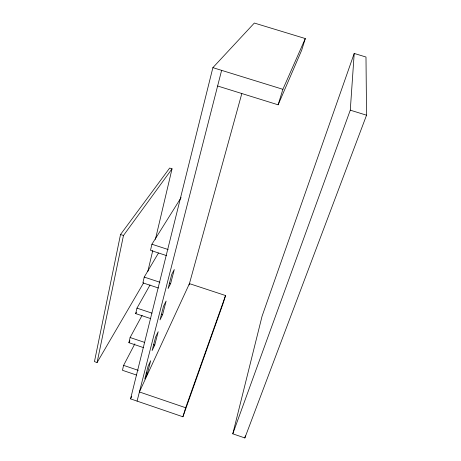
<?xml version="1.0" encoding="UTF-8"?>
<svg xmlns="http://www.w3.org/2000/svg" width="461" height="461" viewBox="0 0 461 461"><rect width="100%" height="100%" fill="white"/><g stroke="black" fill="none" stroke-linecap="round" stroke-linejoin="round"><path stroke-width="0.69" d="M232.793 433.824L350.279 110.167L354.209 53.441L365.988 57.026L366.547 115.204L244.86 437.95L232.793 433.824L262.061 316.24L354.209 53.441M155.409 239.334L172.045 168.807L169.665 168.046L120.517 234.516L94.453 361.626L97.087 362.525L143.659 282.766M97.087 362.525L123.479 235.49L172.045 168.807M244.86 437.95L245.333 435.847M134.86 343.825L123.594 365.371L122.447 370.281L136.427 375.029M143.429 347.594L128.896 342.696L130.106 337.521L142.08 315.405M150.638 318.591L135.701 313.601L136.975 308.138L150.044 284.956M158.451 253.054L144.235 277.09L142.887 282.864L158.423 288.004M181.104 197.596L151.923 244.226L150.493 250.34L166.646 255.636M147.831 271.454L152.775 250.507M182.913 416.779L185.679 407.737L139.406 391.959L189.436 283.63L225.556 295.536L223.118 303.373L182.913 416.779L130.555 398.874L212.884 67.646L254.345 23.05L305.303 38.557L301.655 50.284L278.133 104.82L217.621 86M137.073 401.105L221.62 70.354L212.884 67.646M147.416 373.347L150.695 360.681L148.062 366.299L144.777 379.051L147.416 373.347L146.137 372.914M154.735 345.064L158.198 331.684L155.588 337.089L152.113 350.567L154.735 345.064L153.421 344.621M162.606 314.661L166.133 301.027L163.546 306.19L160.007 319.934L162.606 314.661L161.252 314.212M170.656 283.555L174.287 269.512L171.74 274.404L168.086 288.574L170.656 283.555L169.389 283.135M189.073 284.944L241.795 93.641M278.133 104.82L282.881 89.307L305.303 38.557M185.679 407.737L225.556 295.536M130.555 398.874L131.76 396.333M128.896 342.696L129.916 340.8M135.701 313.601L136.398 312.345M221.62 70.354L282.881 89.307M350.279 110.167L366.547 115.204M151.923 244.226L168.167 249.539M120.517 234.516L123.479 235.49M144.235 277.09L159.858 282.247M136.975 308.138L151.992 313.146M130.106 337.521L144.708 342.437M123.594 365.371L138.312 370.362"/></g></svg>
